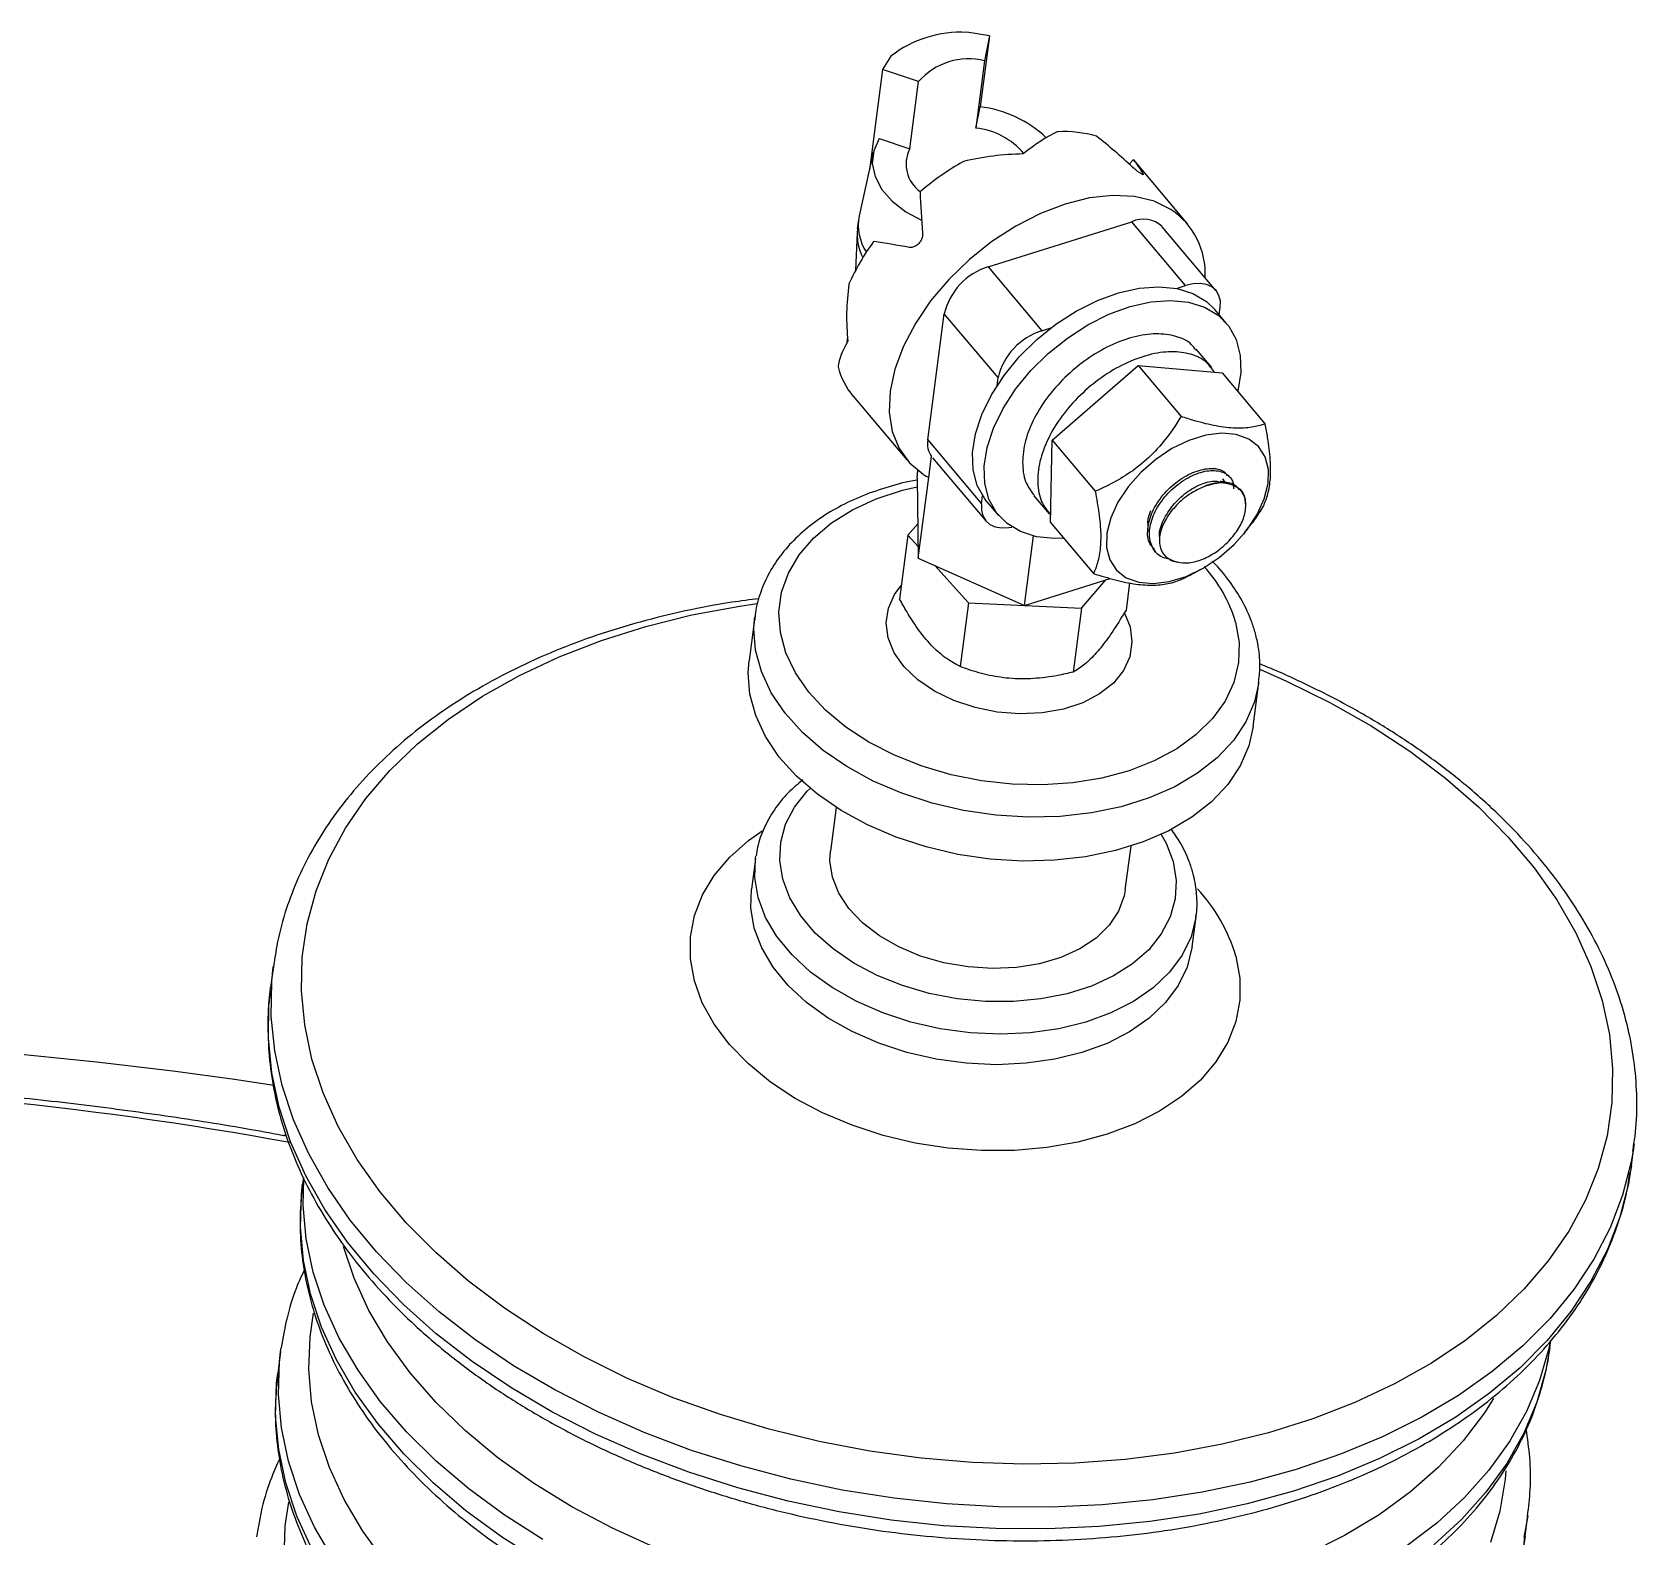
# Model space of a CAD drawing. Header units: millimetres. Extents: x 0 to 6631, y 0 to 4689.
# Drawn here: x 4597 to 4737, y 2256.7 to 2388 of the extents above; entities that cross this region are included whole.
import ezdxf

# ---------------------------------------------------------------- set-up
doc = ezdxf.new("R2010")
doc.units = ezdxf.units.MM
doc.header["$LTSCALE"] = 13
doc.layers.add('几何体', color=7, linetype='Continuous')

msp = doc.modelspace()

# ---------------------------------------------------------------- linework, layer by layer
at = {"layer": '几何体'}
for p, q in [((4680.52, 2387.65), (4678.54, 2387.96)), ((4680.52, 2387.65), (4679.71, 2381.47)), ((4680.52, 2387.65), (4680.1, 2385.47)), ((4671.93, 2385.88), (4671.19, 2384.71)), ((4680.1, 2385.47), (4679.34, 2379.61)), ((4671.19, 2384.71), (4670.05, 2375.97)), ((4674.34, 2383.66), (4671.19, 2384.71)), ((4673.57, 2377.79), (4674.34, 2383.66)), ((4679.34, 2379.61), (4679.7, 2381.47)), ((4670.89, 2378.69), (4673.57, 2377.79)), ((4670.38, 2377.49), (4669.16, 2371.95)), ((4693.08, 2376.85), (4692.72, 2376.46)), ((4697.79, 2371.26), (4693.1, 2376.83)), ((4693.86, 2375.56), (4693.92, 2375.62)), ((4669.1, 2371.62), (4668.99, 2370.83)), ((4680.4, 2367.49), (4692.93, 2371.43)), ((4697.62, 2365.87), (4692.93, 2371.43)), ((4668.97, 2370.5), (4668.83, 2367.17)), ((4700.28, 2365.44), (4695.59, 2371)), ((4680.4, 2367.49), (4685.09, 2361.92)), ((4696.84, 2365.62), (4697.62, 2365.87)), ((4675.14, 2352.4), (4676.58, 2363.4)), ((4681.27, 2357.84), (4676.58, 2363.4)), ((4701.2, 2362.56), (4700.18, 2363.77)), ((4700.57, 2363.31), (4700.65, 2363.94)), ((4685.09, 2361.92), (4685.87, 2362.17)), ((4668.14, 2361.37), (4668.08, 2360.96)), ((4668.08, 2360.96), (4668.14, 2360.94)), ((4699.92, 2358.71), (4698.55, 2360.33)), ((4686, 2352.37), (4693.48, 2358.89)), ((4693.48, 2358.89), (4697.23, 2354.44)), ((4693.48, 2358.89), (4700.82, 2358.24)), ((4681.18, 2357.15), (4681.27, 2357.84)), ((4700.82, 2358.24), (4704.57, 2353.79)), ((4668.63, 2356.21), (4673.32, 2350.65)), ((4675.14, 2352.4), (4679.83, 2346.84)), ((4685.85, 2345.2), (4686, 2352.37)), ((4686, 2352.37), (4689.74, 2347.92)), ((4675.23, 2349.12), (4675.47, 2350.95)), ((4675.56, 2350.85), (4680.2, 2345.34)), ((4674.2, 2349.1), (4674.28, 2349.73)), ((4674.2, 2349.1), (4674.31, 2342.1)), ((4674.31, 2342.1), (4675.23, 2349.12)), ((4700.29, 2349.88), (4700.1, 2349.91)), ((4700.85, 2349), (4701.02, 2348.75)), ((4701.48, 2349.15), (4701.34, 2349.32)), ((4702.53, 2347.9), (4702.35, 2348.12)), ((4679.83, 2346.84), (4679.92, 2347.52)), ((4680.3, 2347.01), (4681.31, 2345.81)), ((4684.4, 2347.52), (4685.72, 2345.96)), ((4702.87, 2346.83), (4702.87, 2346.96)), ((4674.26, 2345.09), (4673.41, 2344.08)), ((4685.85, 2345.2), (4689.6, 2340.75)), ((4673.41, 2344.08), (4672.68, 2338.52)), ((4673.41, 2344.08), (4674.3, 2343.09)), ((4683.58, 2337.97), (4684.37, 2344.02)), ((4695.34, 2343.87), (4695.34, 2343.65)), ((4702.7, 2344.19), (4702.82, 2344.34)), ((4674.31, 2342.1), (4683.58, 2337.97)), ((4694.85, 2342.82), (4694.99, 2342.65)), ((4675.76, 2341.45), (4678.68, 2338.19)), ((4698.96, 2341.1), (4699.16, 2341.22)), ((4683.58, 2337.97), (4691.04, 2340.32)), ((4688.56, 2337.71), (4690.68, 2340.21)), ((4692.74, 2339.94), (4692.43, 2337.56)), ((4678.68, 2338.19), (4677.95, 2332.63)), ((4678.68, 2338.19), (4688.56, 2337.71)), ((4660.05, 2336.98), (4659.55, 2333.15)), ((4660.03, 2336.75), (4660.05, 2336.98)), ((4688.56, 2337.71), (4687.83, 2332.15)), ((4703.52, 2327.4), (4704.02, 2331.23)), ((4667.16, 2320.33), (4666.66, 2316.52)), ((4692.37, 2313.16), (4692.87, 2316.97)), ((4660.1, 2315.86), (4659.75, 2313.2)), ((4698.19, 2308.17), (4698.54, 2310.82)), ((4618.06, 2306.52), (4617.81, 2304.62)), ((4618.02, 2306.18), (4618.06, 2306.52)), ((4617.77, 2304.28), (4617.81, 2304.62)), ((4619.21, 2291.71), (4618.97, 2291.75)), ((4736.51, 2289.08), (4736.76, 2290.98)), ((4736.76, 2290.98), (4736.67, 2290.39)), ((4736.51, 2289.08), (4736.42, 2288.48)), ((4620.68, 2288.07), (4620.6, 2287.47)), ((4729.4, 2273.23), (4729.48, 2273.81)), ((4618.69, 2272.88), (4618.44, 2270.97)), ((4618.69, 2272.88), (4618.73, 2273.19)), ((4727.24, 2256.73), (4727.49, 2258.63))]:
    msp.add_line(p, q, dxfattribs=at)
at = {"layer": '几何体', "flags": 128}
for points in [[(4670.89, 2378.69), (4670.42, 2377.63), (4670.3, 2376.51), (4670.55, 2375.37), (4671.13, 2374.25), (4672.04, 2373.22), (4673.23, 2372.31), (4674.6, 2371.58)], [(4696.35, 2372.51), (4694.88, 2373.22), (4693.18, 2373.63), (4691.28, 2373.73), (4689.25, 2373.51), (4687.13, 2372.98), (4684.96, 2372.16), (4682.82, 2371.06), (4680.73, 2369.71), (4678.77, 2368.15), (4676.98, 2366.41)], [(4676.98, 2366.41), (4675.39, 2364.53), (4674.06, 2362.57), (4673.01, 2360.57), (4672.27, 2358.57), (4671.85, 2356.64), (4671.77, 2354.81), (4672.03, 2353.13), (4672.63, 2351.65), (4673.54, 2350.39), (4674.75, 2349.4)], [(4691.78, 2365.24), (4693.58, 2365.65), (4695.3, 2365.77), (4696.88, 2365.61), (4698.27, 2365.18), (4699.45, 2364.48), (4700.18, 2363.77)], [(4700.65, 2363.94), (4700.66, 2364.51), (4700.54, 2365.01), (4700.29, 2365.43), (4699.92, 2365.75), (4699.45, 2365.96), (4698.9, 2366.05), (4698.28, 2366.02), (4697.62, 2365.87)], [(4680.3, 2347.01), (4680.11, 2347.25), (4679.46, 2348.43), (4679.1, 2349.79), (4679.05, 2351.31), (4679.31, 2352.93), (4679.86, 2354.63), (4680.69, 2356.34), (4681.79, 2358.03), (4683.12, 2359.65), (4684.64, 2361.15), (4686.31, 2362.49), (4688.09, 2363.64), (4689.93, 2364.57), (4691.78, 2365.24)], [(4692.79, 2364.04), (4694.6, 2364.44), (4696.31, 2364.57), (4697.89, 2364.41), (4699.29, 2363.98), (4700.46, 2363.27), (4701.39, 2362.32), (4702.04, 2361.15), (4702.39, 2359.78), (4702.44, 2358.27), (4702.19, 2356.64), (4702.18, 2356.62)], [(4687, 2343.83), (4686.2, 2343.8), (4684.62, 2343.96), (4683.22, 2344.4), (4682.05, 2345.1), (4681.12, 2346.05), (4680.47, 2347.22), (4680.12, 2348.59), (4680.07, 2350.1), (4680.32, 2351.73), (4680.87, 2353.42), (4681.71, 2355.14), (4682.8, 2356.83), (4684.13, 2358.45), (4685.65, 2359.95), (4687.32, 2361.29), (4689.1, 2362.44), (4690.94, 2363.36), (4692.79, 2364.04)], [(4703.98, 2351.82), (4703.14, 2352.48), (4702.05, 2352.87), (4700.79, 2352.98), (4699.39, 2352.81), (4697.92, 2352.35), (4696.44, 2351.64), (4695.03, 2350.7), (4693.73, 2349.57), (4692.62, 2348.31), (4691.73, 2346.96), (4691.1, 2345.59), (4690.77, 2344.26), (4690.74, 2343.02), (4691.03, 2341.93), (4691.6, 2341.03), (4692.45, 2340.37), (4693.54, 2339.98), (4694.8, 2339.87), (4696.2, 2340.04), (4697.67, 2340.49), (4699.15, 2341.21), (4700.56, 2342.15), (4701.86, 2343.28), (4702.97, 2344.54), (4703.86, 2345.89), (4704.49, 2347.26), (4704.82, 2348.59), (4704.85, 2349.83), (4704.56, 2350.92), (4703.98, 2351.82)], [(4701.98, 2336.5), (4702.29, 2334.73), (4702.24, 2332.97), (4701.83, 2331.25), (4701.07, 2329.61), (4699.97, 2328.09), (4698.56, 2326.69), (4696.85, 2325.45), (4694.89, 2324.4), (4692.7, 2323.54), (4690.32, 2322.9), (4687.8, 2322.49), (4685.18, 2322.31), (4682.5, 2322.37), (4679.83, 2322.66), (4677.19, 2323.19), (4674.65, 2323.93), (4672.24, 2324.89), (4670, 2326.04), (4667.99, 2327.35), (4666.23, 2328.82), (4664.76, 2330.4), (4663.6, 2332.08), (4662.77, 2333.82), (4662.29, 2335.6), (4662.16, 2337.37), (4662.39, 2339.11), (4662.98, 2340.79), (4663.91, 2342.38), (4665.17, 2343.84), (4666.73, 2345.16), (4668.57, 2346.31), (4670.65, 2347.27), (4672.94, 2348.02), (4674.21, 2348.32)], [(4679.83, 2346.84), (4679.82, 2346.27), (4679.94, 2345.77), (4680.19, 2345.35), (4680.56, 2345.03), (4681.03, 2344.82), (4681.58, 2344.73), (4682.2, 2344.76), (4682.46, 2344.8)], [(4692.29, 2337.29), (4692.78, 2336.09), (4692.95, 2334.78), (4692.76, 2333.49), (4692.21, 2332.28), (4691.33, 2331.19), (4690.13, 2330.24), (4688.66, 2329.47), (4686.97, 2328.92), (4685.12, 2328.59), (4683.18, 2328.5), (4681.2, 2328.66), (4679.26, 2329.05), (4677.41, 2329.66), (4675.74, 2330.48), (4674.28, 2331.47), (4673.09, 2332.6), (4672.22, 2333.83), (4671.69, 2335.13), (4671.51, 2336.44), (4671.7, 2337.72), (4672.25, 2338.93), (4672.83, 2339.7)], [(4733.97, 2303.51), (4734.6, 2300.54), (4734.88, 2297.57), (4734.81, 2294.61), (4734.39, 2291.7), (4733.62, 2288.85), (4732.5, 2286.07), (4731.05, 2283.38), (4729.26, 2280.8), (4727.16, 2278.34), (4724.75, 2276.02), (4722.06, 2273.86), (4719.09, 2271.86), (4715.86, 2270.05), (4712.4, 2268.42), (4708.72, 2266.99), (4704.86, 2265.78), (4700.82, 2264.78), (4696.65, 2264), (4692.36, 2263.45), (4687.97, 2263.14), (4683.53, 2263.05), (4679.04, 2263.2), (4674.55, 2263.58), (4670.08, 2264.19), (4665.66, 2265.03), (4661.3, 2266.09), (4657.06, 2267.37), (4652.93, 2268.85), (4648.96, 2270.53), (4645.17, 2272.4), (4641.58, 2274.44), (4638.21, 2276.65), (4635.09, 2279.01), (4632.22, 2281.5), (4629.64, 2284.11), (4627.35, 2286.83), (4625.38, 2289.63), (4623.72, 2292.51), (4622.4, 2295.43), (4621.42, 2298.39), (4620.79, 2301.37), (4620.51, 2304.34), (4620.58, 2307.29), (4621, 2310.2), (4621.78, 2313.06), (4622.89, 2315.84), (4624.35, 2318.53), (4626.13, 2321.11), (4628.23, 2323.57), (4630.64, 2325.88), (4633.34, 2328.05), (4636.31, 2330.04), (4639.53, 2331.86), (4643, 2333.49), (4646.67, 2334.91), (4650.54, 2336.13), (4654.57, 2337.13), (4658.75, 2337.9), (4660.24, 2338.12)], [(4704.02, 2331.24), (4703.64, 2329.55), (4702.89, 2327.81), (4701.8, 2326.17), (4700.39, 2324.67), (4698.67, 2323.32), (4696.68, 2322.14), (4694.45, 2321.17), (4692.01, 2320.4), (4689.41, 2319.86), (4686.69, 2319.56), (4683.9, 2319.49), (4681.07, 2319.67), (4678.26, 2320.08), (4675.51, 2320.72), (4672.87, 2321.58), (4670.38, 2322.64), (4668.08, 2323.9), (4666.01, 2325.32), (4664.2, 2326.89), (4662.69, 2328.57), (4661.49, 2330.35), (4660.63, 2332.19), (4660.12, 2334.05), (4659.98, 2335.92), (4660.03, 2336.75)], [(4703.52, 2327.4), (4703.14, 2325.72), (4702.39, 2323.98), (4701.3, 2322.34), (4699.88, 2320.84), (4698.17, 2319.49), (4696.18, 2318.31), (4693.94, 2317.34), (4691.51, 2316.57), (4688.91, 2316.03), (4686.19, 2315.73), (4683.4, 2315.66), (4680.57, 2315.83), (4677.76, 2316.24), (4675.01, 2316.89), (4672.37, 2317.75), (4669.88, 2318.81), (4667.58, 2320.07), (4665.51, 2321.49), (4663.7, 2323.06), (4662.19, 2324.74), (4660.99, 2326.52), (4660.13, 2328.35), (4659.62, 2330.22), (4659.47, 2332.09), (4659.55, 2333.15)], [(4704.17, 2332.36), (4706.43, 2331.37), (4710.22, 2329.5), (4713.82, 2327.46), (4717.18, 2325.25), (4720.31, 2322.9), (4723.17, 2320.4), (4725.75, 2317.79), (4728.04, 2315.07), (4730.02, 2312.27), (4731.67, 2309.4), (4732.99, 2306.47), (4733.97, 2303.51)], [(4696.54, 2315.61), (4696.81, 2313.98), (4696.72, 2312.36), (4696.29, 2310.79), (4695.51, 2309.31), (4694.41, 2307.93), (4693.01, 2306.7), (4691.33, 2305.64), (4689.41, 2304.76), (4687.29, 2304.08), (4685.01, 2303.63), (4682.62, 2303.4), (4680.17, 2303.41), (4677.7, 2303.65), (4675.27, 2304.11), (4672.93, 2304.8), (4670.72, 2305.69), (4668.69, 2306.76), (4666.88, 2308), (4665.32, 2309.38), (4664.06, 2310.87), (4663.11, 2312.45), (4662.49, 2314.07), (4662.23, 2315.7), (4662.31, 2317.32), (4662.74, 2318.89), (4663.52, 2320.37), (4664.62, 2321.75), (4664.87, 2322)], [(4702.01, 2307.36), (4702.36, 2305.44), (4702.36, 2303.53), (4702.01, 2301.66), (4701.31, 2299.86), (4700.28, 2298.15), (4698.93, 2296.56), (4697.28, 2295.12), (4695.36, 2293.83), (4693.19, 2292.73), (4690.8, 2291.83), (4688.23, 2291.13), (4685.52, 2290.66), (4682.71, 2290.41), (4679.83, 2290.4), (4676.93, 2290.62), (4674.05, 2291.06), (4671.24, 2291.73), (4668.53, 2292.61), (4665.96, 2293.69), (4663.58, 2294.95), (4661.41, 2296.38), (4659.49, 2297.96), (4657.84, 2299.65), (4656.5, 2301.44), (4655.47, 2303.3), (4654.78, 2305.21), (4654.43, 2307.13), (4654.43, 2309.04), (4654.79, 2310.91), (4655.48, 2312.71), (4656.51, 2314.41), (4657.86, 2316), (4659.51, 2317.45), (4660.7, 2318.29)], [(4695.51, 2317.99), (4695.92, 2317.23), (4696.54, 2315.61)], [(4698.54, 2310.81), (4698.52, 2310.73), (4698.1, 2309.05), (4697.33, 2307.45), (4696.22, 2305.96), (4694.8, 2304.61), (4693.09, 2303.42), (4691.12, 2302.42), (4688.94, 2301.61), (4686.57, 2301.03), (4684.07, 2300.68), (4681.48, 2300.56), (4678.85, 2300.68), (4676.23, 2301.04), (4673.67, 2301.62), (4671.21, 2302.42), (4668.9, 2303.43), (4666.79, 2304.62), (4664.91, 2305.98), (4663.3, 2307.47), (4661.98, 2309.07), (4660.99, 2310.75), (4660.34, 2312.48), (4660.05, 2314.22), (4660.1, 2315.86)], [(4660.1, 2315.86), (4660.11, 2315.95), (4660.14, 2316.1)], [(4692.37, 2313.16), (4692.28, 2312.62), (4691.78, 2311.29), (4690.96, 2310.06), (4689.82, 2308.95), (4688.4, 2308.01), (4686.74, 2307.26), (4684.88, 2306.71), (4682.87, 2306.38), (4680.78, 2306.29), (4678.65, 2306.43), (4676.54, 2306.79), (4674.51, 2307.38), (4672.62, 2308.17), (4670.92, 2309.14), (4669.45, 2310.27), (4668.26, 2311.52), (4667.37, 2312.87), (4666.82, 2314.26), (4666.61, 2315.67), (4666.66, 2316.52)], [(4698.19, 2308.18), (4698.18, 2308.08), (4697.76, 2306.4), (4696.98, 2304.8), (4695.88, 2303.31), (4694.45, 2301.95), (4692.74, 2300.76), (4690.78, 2299.76), (4688.59, 2298.96), (4686.22, 2298.38), (4683.72, 2298.02), (4681.13, 2297.9), (4678.5, 2298.02), (4675.88, 2298.38), (4673.32, 2298.97), (4670.86, 2299.77), (4668.55, 2300.78), (4666.44, 2301.97), (4664.56, 2303.32), (4662.95, 2304.81), (4661.64, 2306.41), (4660.65, 2308.09), (4660, 2309.82), (4659.7, 2311.57), (4659.75, 2313.21)], [(4736.67, 2290.39), (4736.5, 2289.41), (4735.75, 2286.51), (4734.67, 2283.67), (4733.24, 2280.92), (4731.49, 2278.28), (4729.42, 2275.76), (4727.05, 2273.37), (4724.38, 2271.13), (4721.44, 2269.05), (4718.24, 2267.15), (4714.8, 2265.43), (4711.14, 2263.91), (4707.28, 2262.59), (4703.25, 2261.49), (4699.07, 2260.6), (4694.76, 2259.94), (4690.34, 2259.51), (4685.86, 2259.3), (4681.32, 2259.33), (4676.76, 2259.59), (4672.2, 2260.08), (4667.67, 2260.79), (4663.2, 2261.73), (4658.82, 2262.89), (4654.54, 2264.25), (4650.4, 2265.82), (4646.41, 2267.58), (4642.61, 2269.53), (4639.01, 2271.64), (4635.64, 2273.92), (4632.51, 2276.34), (4629.65, 2278.89), (4627.06, 2281.56), (4624.77, 2284.33), (4622.8, 2287.18), (4621.14, 2290.11), (4619.81, 2293.08), (4618.82, 2296.09), (4618.17, 2299.11), (4617.87, 2302.13), (4617.92, 2305.13), (4618.02, 2306.18)], [(4736.42, 2288.48), (4736.25, 2287.51), (4735.5, 2284.6), (4734.42, 2281.77), (4732.99, 2279.02), (4731.24, 2276.37), (4729.17, 2273.85), (4726.8, 2271.46), (4724.13, 2269.23), (4721.19, 2267.15), (4717.99, 2265.25), (4714.55, 2263.53), (4710.89, 2262.01), (4707.03, 2260.69), (4703, 2259.59), (4698.82, 2258.7), (4694.51, 2258.04), (4690.09, 2257.6), (4685.61, 2257.4), (4681.07, 2257.43), (4676.51, 2257.68), (4671.95, 2258.17), (4667.42, 2258.89), (4662.95, 2259.83), (4658.57, 2260.98), (4654.29, 2262.35), (4650.15, 2263.92), (4646.16, 2265.68), (4642.36, 2267.62), (4638.76, 2269.74), (4635.39, 2272.01), (4632.26, 2274.43), (4629.4, 2276.99), (4626.81, 2279.66), (4624.53, 2282.43), (4622.55, 2285.28), (4620.89, 2288.2), (4619.56, 2291.18), (4618.57, 2294.18), (4617.92, 2297.2), (4617.62, 2300.22), (4617.67, 2303.22), (4617.77, 2304.28)], [(4641.3, 2254.58), (4637.95, 2256.71), (4634.85, 2258.99), (4632, 2261.41), (4629.43, 2263.95), (4627.16, 2266.6), (4625.2, 2269.34), (4623.56, 2272.15), (4622.25, 2275.01), (4621.29, 2277.91), (4620.68, 2280.82), (4620.41, 2283.73), (4620.5, 2286.62), (4620.6, 2287.47)], [(4641.55, 2256.49), (4638.2, 2258.62), (4635.1, 2260.9), (4632.25, 2263.31), (4629.68, 2265.86), (4627.41, 2268.5), (4625.45, 2271.24), (4623.81, 2274.05), (4622.5, 2276.91), (4621.54, 2279.81), (4620.92, 2282.72), (4620.66, 2285.63), (4620.71, 2287.93)], [(4651.38, 2255.76), (4647.64, 2257.46), (4644.08, 2259.34), (4640.75, 2261.4), (4637.65, 2263.61), (4634.81, 2265.96), (4632.25, 2268.44), (4629.98, 2271.03), (4628.02, 2273.71), (4626.39, 2276.46), (4625.1, 2279.27), (4624.17, 2282.05)], [(4627.82, 2254.53), (4625.86, 2257.21), (4624.23, 2259.96), (4622.94, 2262.77), (4621.99, 2265.62), (4621.39, 2268.48), (4621.14, 2271.33), (4621.26, 2274.17), (4621.57, 2276.22)], [(4729.41, 2273.66), (4729.3, 2273.14), (4728.51, 2270.35), (4727.37, 2267.64), (4725.89, 2265.03), (4724.08, 2262.52), (4721.96, 2260.15), (4719.53, 2257.91), (4716.81, 2255.84)], [(4623.29, 2254.74), (4621.65, 2257.55), (4620.34, 2260.41), (4619.38, 2263.31), (4618.76, 2266.22), (4618.5, 2269.13), (4618.59, 2272.02), (4618.69, 2272.88)], [(4729.4, 2273.23), (4729.05, 2271.24), (4728.26, 2268.45), (4727.12, 2265.74), (4725.64, 2263.12), (4723.83, 2260.62), (4721.71, 2258.24), (4719.28, 2256.01)], [(4621.4, 2255.65), (4620.09, 2258.51), (4619.13, 2261.41), (4618.52, 2264.32), (4618.25, 2267.23), (4618.34, 2270.12), (4618.44, 2270.97)], [(4724.48, 2268.78), (4723.69, 2267.52), (4721.85, 2265.09), (4719.7, 2262.78), (4717.25, 2260.63), (4714.51, 2258.64), (4711.5, 2256.82), (4708.25, 2255.19)], [(4725.56, 2262.48), (4725.5, 2261.74), (4725.03, 2258.95), (4724.21, 2256.22)], [(4618.99, 2254.83), (4619.1, 2257.67), (4619.41, 2259.72)], [(4727.48, 2258.55), (4727.14, 2256.64)], [(4727.24, 2256.73), (4726.89, 2254.74)]]:
    msp.add_lwpolyline(points, dxfattribs=at)
at = {"layer": '几何体'}
for centre, radius, start, end in [((4678.02, 2378.08), 9.89, 86.9665, 128.0092), ((4678.71, 2379.85), 5.8, 76.0707, 138.905), ((4678.42, 2371.22), 10.33, 46.9038, 82.8994), ((4678.63, 2373.24), 6.41, 40.3629, 83.6291), ((4687.01, 2369.09), 10.21, 73.7485, 92.9868), ((4676.22, 2376.47), 2.97, 153.4569, 234.196), ((4690.84, 2354.71), 25.34, 119.7892, 130.2682), ((4673.33, 2371.12), 4.25, 168.8164, 213.3838), ((4693.94, 2369.23), 2.43, 47.0505, 114.6288), ((4692.56, 2366.88), 6.79, 357.2287, 56.0542), ((4673.19, 2370.35), 4.22, 173.4779, 208.6897), ((4686.56, 2357.85), 20.03, 143.7033, 155.9643), ((4682.05, 2362.12), 5.62, 107.0948, 166.779), ((4686.74, 2356.55), 5.62, 107.0948, 166.779), ((4673.59, 2360.34), 6.46, 193.8891, 220.0386), ((4677.03, 2352.07), 1.92, 169.9309, 215.6222), ((4678.4, 2355.14), 6.81, 237.5671, 242.2638), ((4700.62, 2345.73), 2.93, 52.9581, 113.2231), ((4690.23, 2333.06), 12.25, 16.3088, 42.5982), ((4687.68, 2303.1), 14.95, 16.5649, 42.74), ((4562.95, 1936.56), 363.73, 81.2813, 90.0047), ((4563.13, 1985.33), 310.92, 79.5554, 89.8004)]:
    msp.add_arc(centre, radius, start, end, dxfattribs=at)
for centre, major_axis, ratio, start_param, end_param in [((4681.88, 2365.32), (8.78, 14.21), 0.398229, 0.542088, 0.846781), ((4683.4, 2363.51), (21.94, -21.66), 0.513002, 1.638442, 1.77344), ((4681.88, 2365.32), (17.05, 2.69), 0.687732, 1.370892, 1.675585), ((4683.4, 2363.51), (7.66, 14.97), 0.60652, 5.895761, 6.030759), ((4683.4, 2363.51), (-4.68, 28.11), 0.273272, 1.141657, 1.276655), ((4683.4, 2363.51), (25.77, -6.16), 0.134056, 1.995411, 2.130408), ((4681.88, 2365.32), (5.14, 16.1), 0.796918, 1.778172, 2.082864), ((4681.88, 2365.32), (14.34, 7.75), 0.332891, 2.616525, 2.921218)]:
    msp.add_ellipse(centre, major_axis=major_axis, ratio=ratio, start_param=start_param, end_param=end_param, dxfattribs=at)
for points, knots in [([(4693.92, 2375.62), (4693.93, 2375.59), (4693.96, 2375.53), (4693.89, 2375.54), (4693.74, 2375.62), (4693.53, 2375.76), (4693.27, 2375.96), (4693.09, 2376.12), (4693, 2376.21)], [0, 0, 0, 0, 0.163826, 0.327654, 0.491393, 0.654851, 0.818278, 1, 1, 1, 1]), ([(4674.69, 2370.44), (4674.69, 2370.33), (4674.69, 2370.13), (4674.56, 2369.81), (4674.37, 2369.54), (4674.11, 2369.32), (4673.82, 2369.19), (4673.63, 2369.19), (4673.53, 2369.2)], [0, 0, 0, 0, 0.163826, 0.327654, 0.491393, 0.654851, 0.818278, 1, 1, 1, 1]), ([(4698.54, 2360.22), (4698.41, 2360.4), (4698, 2360.98), (4696.81, 2361.5), (4695.09, 2361.74), (4693.11, 2361.45), (4691.02, 2360.68), (4688.96, 2359.47), (4687.07, 2357.9), (4685.46, 2356.06), (4684.25, 2354.08), (4683.52, 2352.08), (4683.34, 2350.2), (4683.61, 2348.62), (4684.19, 2347.88), (4684.44, 2347.55)], [0, 0, 0, 0, 0.037265, 0.118477, 0.199689, 0.282257, 0.363469, 0.444681, 0.527249, 0.608461, 0.689673, 0.772241, 0.853453, 0.934665, 1, 1, 1, 1]), ([(4700.14, 2358.3), (4699.93, 2358.61), (4699.44, 2359.33), (4698.13, 2359.94), (4696.41, 2360.18), (4694.43, 2359.89), (4692.34, 2359.12), (4690.28, 2357.91), (4688.39, 2356.33), (4686.78, 2354.5), (4685.57, 2352.52), (4684.84, 2350.51), (4684.65, 2348.63), (4684.95, 2347), (4685.57, 2346.21), (4685.86, 2345.84)], [0, 0, 0, 0, 0.0608418, 0.1392772, 0.2177125, 0.2974565, 0.3758918, 0.4543272, 0.5340712, 0.6125065, 0.6909419, 0.7706859, 0.8491212, 0.9275566, 1, 1, 1, 1]), ([(4697.23, 2354.44), (4696.99, 2354.05), (4696.37, 2353.07), (4695.2, 2351.6), (4693.68, 2350.15), (4691.99, 2349.01), (4690.67, 2348.32), (4689.91, 2347.99), (4689.74, 2347.92)], [0, 0, 0, 0, 0.136843, 0.346229, 0.555177, 0.749713, 0.944655, 1, 1, 1, 1]), ([(4704.57, 2353.79), (4704.19, 2353.68), (4703.44, 2353.46), (4702.01, 2353.38), (4700.31, 2353.58), (4698.68, 2353.98), (4697.62, 2354.32), (4697.23, 2354.44)], [0, 0, 0, 0, 0.213245, 0.431498, 0.645486, 0.868042, 1, 1, 1, 1]), ([(4704.42, 2346.62), (4704.56, 2346.96), (4704.84, 2347.65), (4705.06, 2349), (4705.05, 2350.67), (4704.85, 2352.32), (4704.64, 2353.39), (4704.57, 2353.79)], [0, 0, 0, 0, 0.213245, 0.431498, 0.645486, 0.868042, 1, 1, 1, 1]), ([(4694.92, 2342.88), (4694.77, 2343.03), (4694.34, 2343.46), (4694.25, 2344.63), (4694.65, 2346.13), (4695.61, 2347.64), (4696.95, 2348.88), (4698.46, 2349.72), (4699.88, 2349.99), (4700.9, 2349.82), (4701.18, 2349.4), (4701.27, 2349.26)], [0, 0, 0, 0, 0.064347, 0.189077, 0.313808, 0.439387, 0.563884, 0.689077, 0.814271, 0.938768, 1, 1, 1, 1]), ([(4696.31, 2341.96), (4696, 2342.03), (4695.25, 2342.22), (4694.58, 2343.13), (4694.38, 2344.44), (4694.8, 2345.97), (4695.75, 2347.46), (4697.1, 2348.71), (4698.61, 2349.54), (4700.04, 2349.83), (4700.93, 2349.61), (4701.51, 2349.17), (4701.83, 2348.75), (4701.81, 2348.27), (4701.8, 2348.14)], [0, 0, 0, 0, 0.069403, 0.167819, 0.265571, 0.363322, 0.461738, 0.559306, 0.657421, 0.755536, 0.853104, 0.88458, 0.967266, 1, 1, 1, 1]), ([(4674.2, 2348.89), (4674.19, 2348.89), (4673.34, 2348.77), (4671.74, 2348.33), (4669.45, 2347.57), (4667.34, 2346.57), (4665.44, 2345.39), (4663.78, 2344.03), (4662.39, 2342.52), (4661.29, 2340.88), (4660.53, 2339.13), (4660.12, 2337.74), (4660.07, 2336.92), (4660.06, 2336.72)], [0, 0, 0, 0, 0.001053, 0.109422, 0.21801, 0.326785, 0.435575, 0.54406, 0.651794, 0.758284, 0.863208, 0.966629, 1, 1, 1, 1]), ([(4689.74, 2347.92), (4689.86, 2347.27), (4690.1, 2345.97), (4690.26, 2344.17), (4690.18, 2342.6), (4689.92, 2341.51), (4689.69, 2340.95), (4689.6, 2340.75)], [0, 0, 0, 0, 0.213245, 0.431498, 0.645486, 0.868042, 1, 1, 1, 1]), ([(4695.38, 2343.89), (4695.37, 2343.94), (4695.29, 2344.39), (4695.66, 2345.42), (4696.47, 2346.74), (4697.68, 2347.88), (4699, 2348.6), (4700.06, 2348.89), (4700.5, 2348.76), (4700.61, 2348.72)], [0, 0, 0, 0, 0.02716, 0.208226, 0.390526, 0.571251, 0.752991, 0.934731, 1, 1, 1, 1]), ([(4699.46, 2348.42), (4699.02, 2348.23), (4698.14, 2347.85), (4696.93, 2346.87), (4695.99, 2345.73), (4695.42, 2344.52), (4695.27, 2343.4), (4695.56, 2342.5), (4696.11, 2342.01), (4696.54, 2341.87), (4696.67, 2341.83)], [0, 0, 0, 0, 0.138629, 0.277262, 0.415489, 0.550448, 0.684398, 0.815699, 0.945367, 1, 1, 1, 1]), ([(4696.67, 2341.83), (4696.99, 2341.75), (4697.62, 2341.59), (4698.82, 2341.84), (4700.04, 2342.41), (4701.19, 2343.3), (4702.12, 2344.39), (4702.74, 2345.57), (4702.95, 2346.72), (4702.77, 2347.56), (4702.48, 2347.94), (4702.38, 2348.07)], [0, 0, 0, 0, 0.11326, 0.226515, 0.340225, 0.456377, 0.573307, 0.692355, 0.81251, 0.934453, 1, 1, 1, 1]), ([(4699.46, 2348.42), (4699.94, 2348.55), (4700.9, 2348.81), (4701.91, 2348.61), (4702.19, 2348.2), (4702.28, 2348.06)], [0, 0, 0, 0, 0.402653, 0.803064, 1, 1, 1, 1]), ([(4701.3, 2348.67), (4701.19, 2348.69), (4700.98, 2348.73), (4700.76, 2348.76), (4700.65, 2348.78)], [0, 0, 0, 0, 0.500007, 1, 1, 1, 1]), ([(4702.38, 2348.07), (4702.57, 2347.85), (4702.84, 2347.55), (4702.82, 2347.07), (4702.81, 2346.94)], [0, 0, 0, 0, 0.716396, 1, 1, 1, 1]), ([(4694.36, 2345.09), (4694.35, 2345.15), (4694.29, 2345.49), (4694.46, 2345.91), (4694.6, 2346.25)], [0, 0, 0, 0, 0.16822, 1, 1, 1, 1]), ([(4702.78, 2344.34), (4703.09, 2344.71), (4703.69, 2345.44), (4704.18, 2346.23), (4704.42, 2346.62)], [0, 0, 0, 0, 0.5092338, 1, 1, 1, 1]), ([(4694.33, 2345.07), (4694.33, 2344.96), (4694.32, 2344.75), (4694.32, 2344.53), (4694.32, 2344.42)], [0, 0, 0, 0, 0.4999942, 1, 1, 1, 1]), ([(4689.6, 2340.75), (4690.23, 2340.55), (4691.51, 2340.15), (4693.31, 2339.78), (4694.93, 2339.69), (4696.09, 2339.84), (4696.71, 2340.03), (4696.93, 2340.1)], [0, 0, 0, 0, 0.213245, 0.431498, 0.645486, 0.868042, 1, 1, 1, 1]), ([(4696.27, 2341.9), (4696.39, 2341.87), (4696.63, 2341.82), (4696.87, 2341.76), (4696.98, 2341.73)], [0, 0, 0, 0, 0.500004, 1, 1, 1, 1]), ([(4696.93, 2340.1), (4697.1, 2340.17), (4697.8, 2340.47), (4698.47, 2340.85), (4698.99, 2341.13)], [0, 0, 0, 0, 0.2408787, 1, 1, 1, 1]), ([(4703.99, 2331.25), (4704.04, 2331.67), (4704.17, 2332.69), (4704.03, 2334.13), (4703.75, 2335.49), (4703.31, 2336.83), (4702.61, 2338.37), (4701.47, 2340.09), (4700.57, 2341.24), (4699.98, 2341.77), (4699.95, 2341.81)], [0, 0, 0, 0, 0.1140022, 0.2784173, 0.3858235, 0.4811733, 0.6487257, 0.8177917, 0.9889354, 1, 1, 1, 1]), ([(4660.42, 2338.55), (4659.62, 2338.45), (4657.44, 2338.18), (4653.97, 2337.51), (4650.04, 2336.55), (4646.25, 2335.39), (4642.61, 2334.03), (4639.16, 2332.47), (4635.91, 2330.73), (4632.88, 2328.82), (4630.09, 2326.74), (4627.55, 2324.5), (4625.28, 2322.12), (4623.29, 2319.61), (4621.6, 2316.99), (4620.21, 2314.27), (4619.14, 2311.48), (4618.39, 2308.77), (4618.15, 2306.98), (4618.04, 2306.16)], [0, 0, 0, 0, 0.035039, 0.096387, 0.157771, 0.219192, 0.280646, 0.342123, 0.403602, 0.465052, 0.526431, 0.587689, 0.648765, 0.709598, 0.770134, 0.830342, 0.890224, 0.949824, 1, 1, 1, 1]), ([(4677.95, 2332.63), (4677.57, 2332.84), (4676.78, 2333.27), (4675.59, 2334.29), (4674.4, 2335.69), (4673.44, 2337.16), (4672.89, 2338.15), (4672.68, 2338.52)], [0, 0, 0, 0, 0.213245, 0.431498, 0.645486, 0.868042, 1, 1, 1, 1]), ([(4692.43, 2337.56), (4692.09, 2337), (4691.4, 2335.86), (4690.35, 2334.39), (4689.32, 2333.23), (4688.49, 2332.54), (4688.01, 2332.26), (4687.83, 2332.15)], [0, 0, 0, 0, 0.213245, 0.431498, 0.645486, 0.868042, 1, 1, 1, 1]), ([(4687.83, 2332.15), (4687.38, 2332.04), (4686.24, 2331.78), (4684.36, 2331.54), (4682.26, 2331.55), (4680.28, 2331.88), (4678.88, 2332.29), (4678.12, 2332.57), (4677.95, 2332.63)], [0, 0, 0, 0, 0.136843, 0.346229, 0.555177, 0.749713, 0.944655, 1, 1, 1, 1]), ([(4736.63, 2290.35), (4736.7, 2290.79), (4736.95, 2292.19), (4737.03, 2294.59), (4736.88, 2297.54), (4736.47, 2300.04), (4735.97, 2302.09), (4735.36, 2304.13), (4734.4, 2306.62), (4732.97, 2309.49), (4731.25, 2312.31), (4729.23, 2315.06), (4726.94, 2317.72), (4724.39, 2320.28), (4721.58, 2322.73), (4718.54, 2325.04), (4715.28, 2327.21), (4711.82, 2329.24), (4708.17, 2331.08), (4705.58, 2332.28), (4704.17, 2332.82), (4704.08, 2332.85)], [0, 0, 0, 0, 0.026755, 0.085727, 0.144696, 0.20377, 0.235608, 0.268389, 0.328068, 0.387951, 0.448131, 0.508571, 0.56922, 0.630022, 0.690928, 0.751894, 0.812888, 0.873881, 0.934861, 0.995821, 1, 1, 1, 1]), ([(4664.23, 2322.74), (4663.79, 2322.37), (4662.85, 2321.58), (4661.72, 2320.16), (4660.83, 2318.57), (4660.31, 2317.21), (4660.21, 2316.38), (4660.18, 2316.13)], [0, 0, 0, 0, 0.202856, 0.440194, 0.673817, 0.903246, 1, 1, 1, 1]), ([(4698.53, 2310.81), (4698.53, 2310.82), (4698.66, 2311.39), (4698.63, 2312.55), (4698.48, 2313.81), (4698.22, 2314.83), (4697.88, 2315.87), (4697.29, 2317.16), (4696.65, 2318.06), (4696.38, 2318.44)], [0, 0, 0, 0, 0.0048354, 0.2240952, 0.4338396, 0.4876923, 0.6162998, 0.8396076, 1, 1, 1, 1]), ([(4617.79, 2304.25), (4617.77, 2304.1), (4617.59, 2302.99), (4617.55, 2300.87), (4617.71, 2297.93), (4618.2, 2294.97), (4619, 2292.03), (4620.12, 2289.11), (4621.53, 2286.24), (4623.24, 2283.41), (4625.24, 2280.66), (4627.52, 2278), (4630.06, 2275.43), (4632.86, 2272.98), (4635.89, 2270.66), (4639.14, 2268.48), (4642.59, 2266.46), (4646.22, 2264.59), (4650.02, 2262.9), (4653.95, 2261.38), (4658.01, 2260.06), (4662.16, 2258.92), (4666.4, 2257.99), (4670.69, 2257.26), (4675.01, 2256.74), (4679.35, 2256.43), (4683.67, 2256.33), (4687.96, 2256.44), (4692.2, 2256.76), (4696.36, 2257.3), (4700.42, 2258.05), (4704.36, 2259), (4708.16, 2260.15), (4711.79, 2261.51), (4715.25, 2263.05), (4718.51, 2264.78), (4721.55, 2266.69), (4724.36, 2268.77), (4726.91, 2271), (4729.19, 2273.37), (4731.19, 2275.87), (4732.9, 2278.49), (4734.3, 2281.2), (4735.38, 2284), (4736.09, 2286.42), (4736.3, 2287.92), (4736.38, 2288.45)], [0, 0, 0, 0, 0.003548, 0.026363, 0.049178, 0.072036, 0.094975, 0.11802, 0.141184, 0.164462, 0.187841, 0.211302, 0.234824, 0.258386, 0.281973, 0.30557, 0.329168, 0.352761, 0.376346, 0.399923, 0.423491, 0.447053, 0.47061, 0.494163, 0.517717, 0.541272, 0.564832, 0.588398, 0.611972, 0.635559, 0.659158, 0.682771, 0.706398, 0.730038, 0.753688, 0.777338, 0.800978, 0.824592, 0.84816, 0.871659, 0.895065, 0.918358, 0.941526, 0.964567, 0.987499, 1, 1, 1, 1]), ([(4619.2, 2291.66), (4618.17, 2291.85), (4614.69, 2292.51), (4608.65, 2293.44), (4601.1, 2294.45), (4593.48, 2295.28), (4585.81, 2295.92), (4578.1, 2296.38), (4570.87, 2296.65), (4566.21, 2296.69), (4564.13, 2296.7)], [0, 0, 0, 0, 0.057789, 0.196268, 0.334722, 0.473153, 0.611567, 0.749968, 0.888359, 1, 1, 1, 1]), ([(4620.61, 2287.5), (4620.51, 2286.57), (4620.33, 2284.72), (4620.44, 2281.89), (4620.85, 2279.06), (4621.58, 2276.23), (4622.61, 2273.43), (4623.94, 2270.67), (4625.58, 2267.96), (4627.5, 2265.32), (4629.7, 2262.77), (4632.17, 2260.32), (4634.88, 2257.99), (4637.83, 2255.8), (4640.99, 2253.74), (4644.35, 2251.84), (4647.89, 2250.11), (4651.57, 2248.55), (4655.39, 2247.18), (4659.33, 2246), (4663.35, 2245.01), (4667.44, 2244.22), (4671.57, 2243.65), (4675.72, 2243.28), (4679.86, 2243.12), (4683.98, 2243.18), (4688.05, 2243.45), (4692.05, 2243.93), (4695.95, 2244.62), (4699.73, 2245.52), (4703.38, 2246.63), (4706.86, 2247.93), (4710.17, 2249.43), (4713.27, 2251.11), (4716.15, 2252.97), (4718.79, 2254.99), (4721.18, 2257.17), (4723.29, 2259.49), (4725.12, 2261.93), (4726.64, 2264.49), (4727.87, 2267.13), (4728.76, 2269.84), (4729.25, 2271.86), (4729.35, 2272.97), (4729.37, 2273.15)], [0, 0, 0, 0, 0.023367, 0.046978, 0.070623, 0.094353, 0.118201, 0.142186, 0.166306, 0.190546, 0.214883, 0.239291, 0.263745, 0.288227, 0.31272, 0.337212, 0.361697, 0.386172, 0.410638, 0.435095, 0.459545, 0.48399, 0.508434, 0.532879, 0.557328, 0.581784, 0.606251, 0.630729, 0.655224, 0.679734, 0.704262, 0.728805, 0.753359, 0.777914, 0.802454, 0.82696, 0.851406, 0.875764, 0.900006, 0.924108, 0.948061, 0.971872, 0.99557, 1, 1, 1, 1]), ([(4620.77, 2280.02), (4620.52, 2279.49), (4619.88, 2278.09), (4619.19, 2275.81), (4618.89, 2274.05), (4618.75, 2273.21)], [0, 0, 0, 0, 0.24178, 0.641938, 1, 1, 1, 1]), ([(4618.45, 2271), (4618.35, 2270.08), (4618.17, 2268.22), (4618.28, 2265.39), (4618.69, 2262.56), (4619.42, 2259.73), (4620.45, 2256.93), (4621.78, 2254.17), (4623.42, 2251.46), (4625.34, 2248.82), (4627.54, 2246.27), (4630.01, 2243.83), (4632.72, 2241.5), (4635.67, 2239.3), (4638.83, 2237.24), (4642.19, 2235.34), (4645.73, 2233.61), (4649.41, 2232.05), (4653.24, 2230.68), (4657.17, 2229.5), (4661.19, 2228.51), (4665.28, 2227.73), (4669.41, 2227.15), (4673.56, 2226.78), (4677.7, 2226.62), (4681.82, 2226.68), (4685.89, 2226.95), (4689.89, 2227.43), (4693.79, 2228.13), (4697.57, 2229.03), (4701.22, 2230.13), (4704.7, 2231.43), (4708.01, 2232.93), (4711.11, 2234.61), (4713.99, 2236.47), (4716.64, 2238.49), (4719.02, 2240.67), (4721.13, 2242.99), (4722.96, 2245.43), (4724.48, 2247.99), (4725.71, 2250.63), (4726.6, 2253.35), (4727.09, 2255.36), (4727.19, 2256.47), (4727.21, 2256.65)], [0, 0, 0, 0, 0.023367, 0.046978, 0.070623, 0.094353, 0.118201, 0.142186, 0.166306, 0.190546, 0.214883, 0.239291, 0.263745, 0.288227, 0.31272, 0.337212, 0.361697, 0.386172, 0.410638, 0.435095, 0.459545, 0.48399, 0.508434, 0.532879, 0.557328, 0.581784, 0.606251, 0.630729, 0.655224, 0.679734, 0.704262, 0.728805, 0.753359, 0.777914, 0.802454, 0.82696, 0.851406, 0.875764, 0.900006, 0.924108, 0.948061, 0.971872, 0.99557, 1, 1, 1, 1]), ([(4727.46, 2258.55), (4727.55, 2259.31), (4727.75, 2261), (4727.71, 2263.53), (4727.46, 2265.29), (4727.34, 2266.11)], [0, 0, 0, 0, 0.303003, 0.675612, 1, 1, 1, 1]), ([(4618.61, 2263.52), (4618.36, 2262.99), (4617.73, 2261.59), (4617.03, 2259.31), (4616.73, 2257.55), (4616.59, 2256.71)], [0, 0, 0, 0, 0.24178, 0.641938, 1, 1, 1, 1])]:
    msp.add_open_spline(points, degree=3, knots=knots, dxfattribs=at)

doc.saveas('drawing.dxf')
